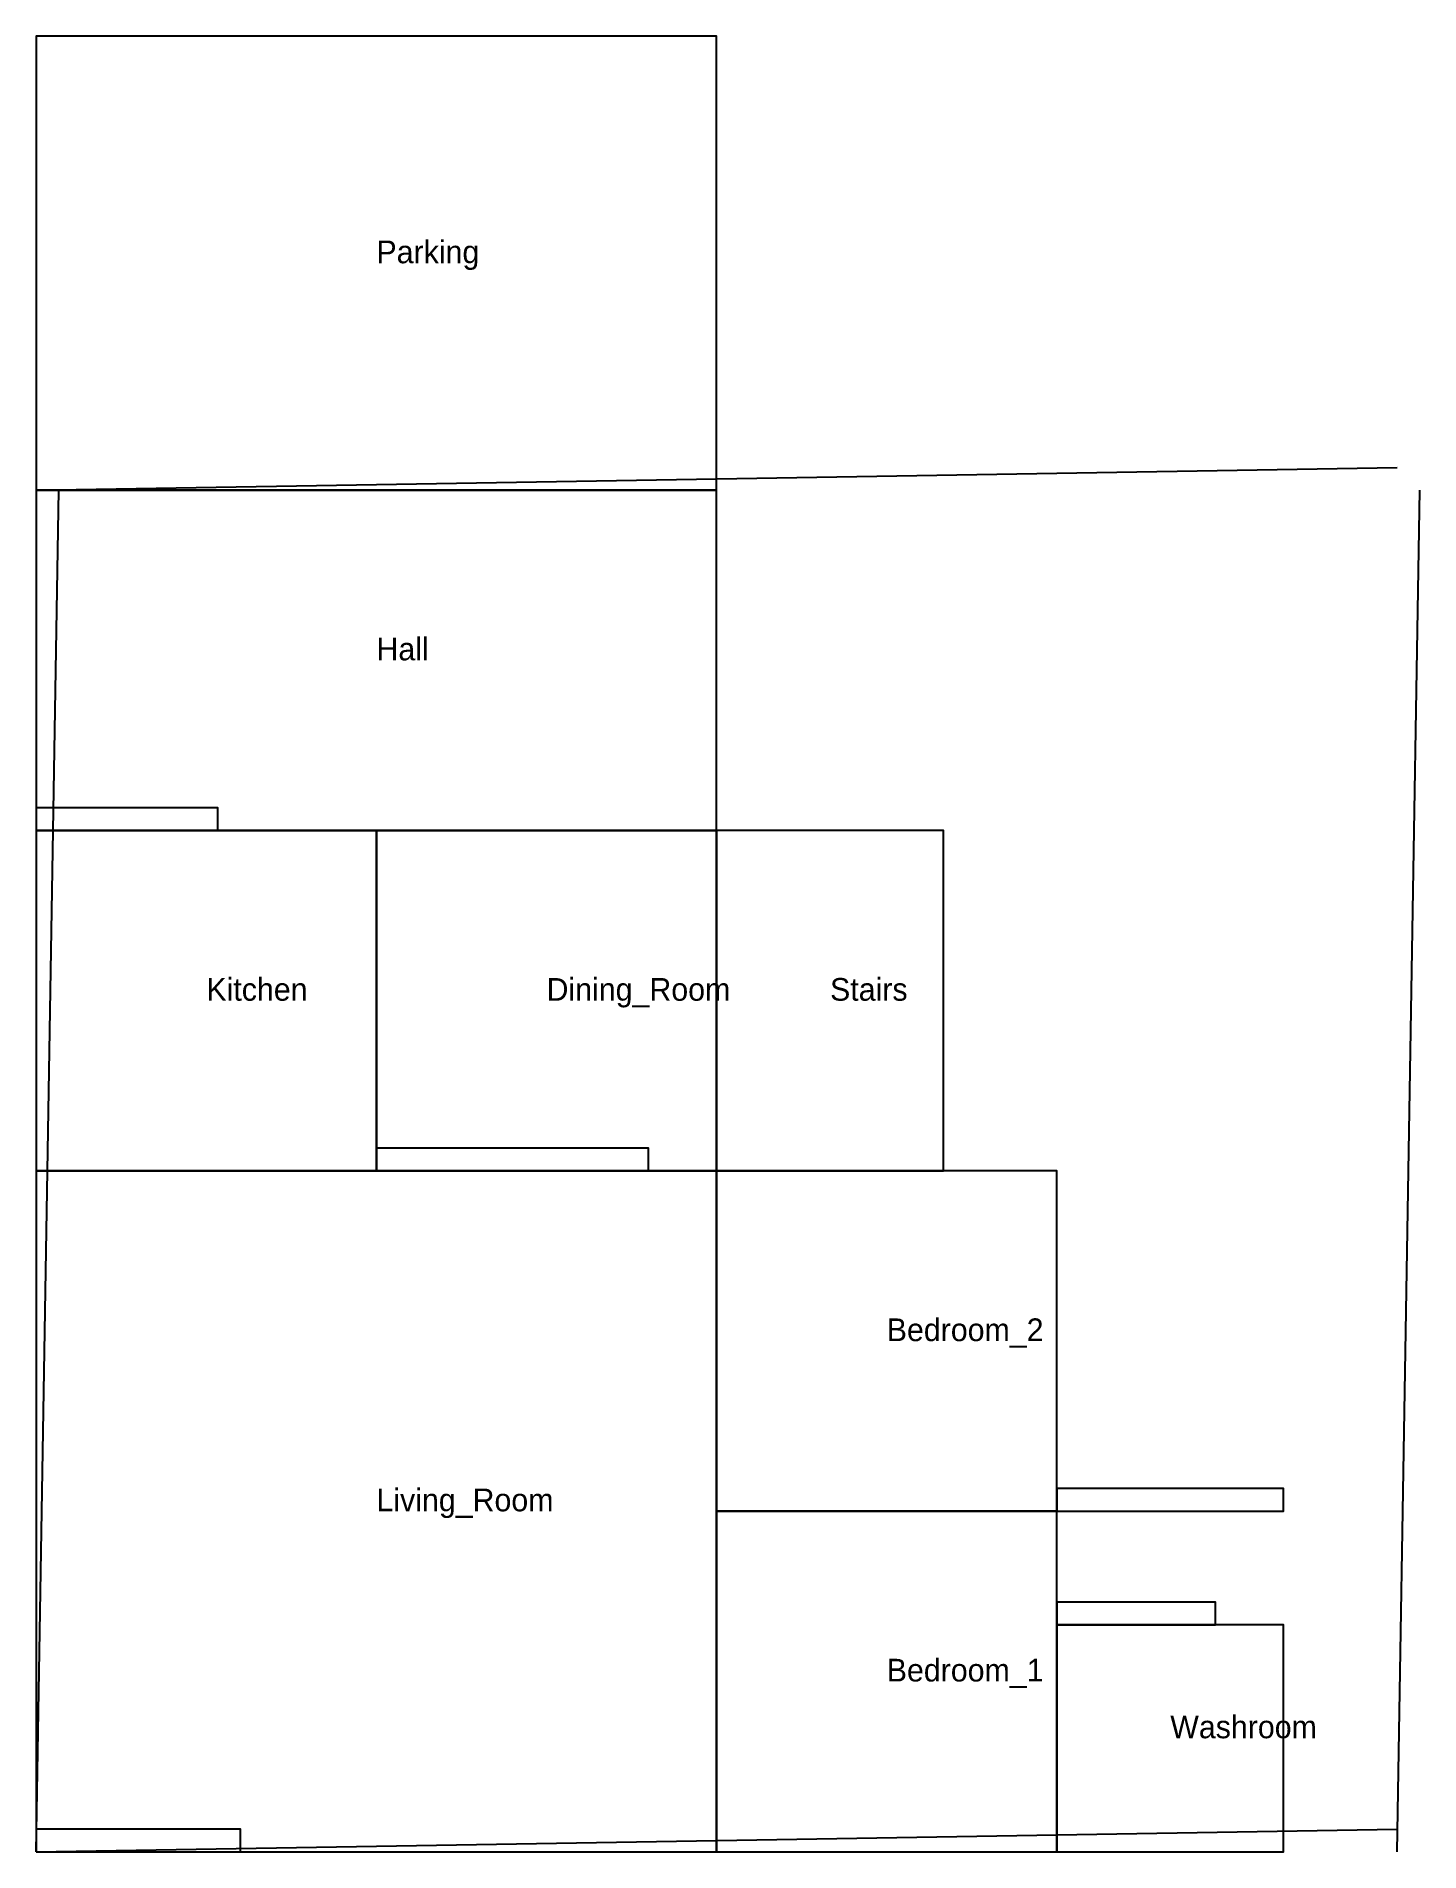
# Model space of a CAD drawing. Header units: metres. Extents: x 0 to 610, y 0 to 800.
import ezdxf

# ---------------------------------------------------------------- set-up
doc = ezdxf.new("R2010")
doc.units = ezdxf.units.M
for name, color, linetype in [('Doors', 3, 'Continuous'), ('Labels', 6, 'Continuous'), ('Rooms', 1, 'Continuous'), ('Walls', 5, 'Continuous'), ('Windows', 4, 'Continuous')]:
    doc.layers.add(name, color=color, linetype=linetype)

msp = doc.modelspace()

# ---------------------------------------------------------------- linework, layer by layer
at = {"layer": 'Doors'}
for points in [[(0, 450), (80, 450), (80, 460), (0, 460), (0, 450)], [(450, 100), (520, 100), (520, 110), (450, 110), (450, 100)], [(0, 0), (90, 0), (90, 10), (0, 10), (0, 0)]]:
    msp.add_lwpolyline(points, close=True, dxfattribs=at)
at = {"layer": 'Rooms'}
for points in [[(0, 600), (300, 600), (300, 800), (0, 800), (0, 600)], [(0, 450), (300, 450), (300, 600), (0, 600), (0, 450)], [(0, 300), (150, 300), (150, 450), (0, 450), (0, 300)], [(150, 300), (300, 300), (300, 450), (150, 450), (150, 300)], [(300, 300), (400, 300), (400, 450), (300, 450), (300, 300)], [(0, 0), (300, 0), (300, 300), (0, 300), (0, 0)], [(300, 150), (450, 150), (450, 300), (300, 300), (300, 150)], [(300, 0), (450, 0), (450, 150), (300, 150), (300, 0)], [(450, 0), (550, 0), (550, 100), (450, 100), (450, 0)]]:
    msp.add_lwpolyline(points, close=True, dxfattribs=at)
at = {"layer": 'Walls'}
for p, q in [((0, 600), (600, 610)), ((0, 0), (10, 600)), ((600, 0), (610, 600)), ((0, 0), (600, 10))]:
    msp.add_line(p, q, dxfattribs=at)
at = {"layer": 'Windows'}
for points in [[(150, 300), (270, 300), (270, 310), (150, 310), (150, 300)], [(450, 150), (550, 150), (550, 160), (450, 160), (450, 150)]]:
    msp.add_lwpolyline(points, close=True, dxfattribs=at)

# ---------------------------------------------------------------- texts
at = {"layer": 'Labels'}
for s, p in [('Parking', (150, 700)), ('Hall', (150, 525)), ('Kitchen', (75, 375)), ('Dining_Room', (225, 375)), ('Stairs', (350, 375)), ('Bedroom_2', (375, 225)), ('Living_Room', (150, 150)), ('Bedroom_1', (375, 75)), ('Washroom', (500, 50))]:
    msp.add_text(s, height=10, dxfattribs=at).set_placement(p)

doc.saveas('drawing.dxf')
